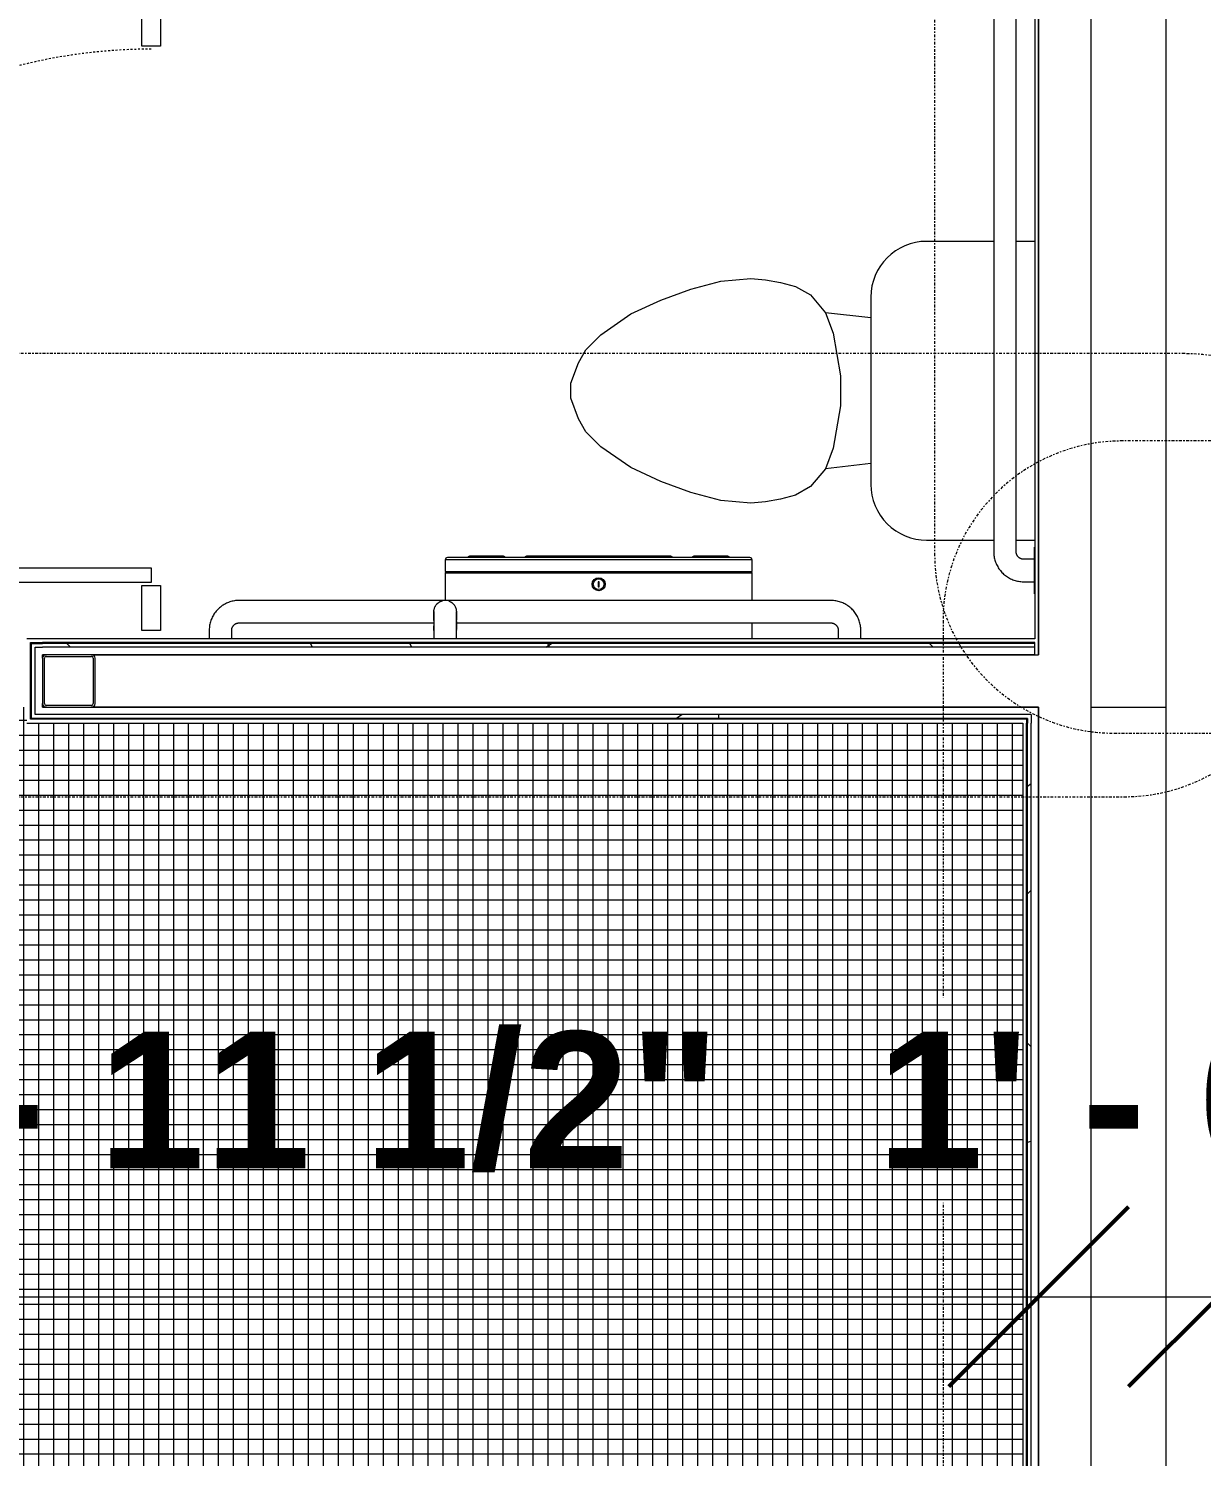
# Model space of a CAD drawing. Header units: inches. Extents: x 23906 to 26777, y -23220 to -20467.
# Drawn here: x 25442 to 25520.3, y -22745.5 to -22650.1 of the extents above; entities that cross this region are included whole.
import ezdxf

# ---------------------------------------------------------------- set-up
doc = ezdxf.new("R2010")
doc.units = ezdxf.units.IN
doc.header["$MEASUREMENT"] = 0
for name, pattern in [('Dash', [0.25, 0.125, -0.125]), ('Dash Dot 3_16_', [0.3125, 0.1875, -0.0625, 0, -0.0625]), ('Dash_2_', [0.25, 0.125, -0.125])]:
    doc.linetypes.add(name, pattern=pattern)
for name, color, linetype, lineweight in [('A-ANNO-DIMS', 211, 'Continuous', 9), ('A-ANNO-DIMS-96', 211, 'Continuous', 9), ('A-ANNO-SYMB', 150, 'Continuous', 9), ('A-FLOR', 192, 'Continuous', 20), ('A-FLOR-PATT', 8, 'Continuous', 20), ('A-WALL', 113, 'Continuous', 20), ('A-WALL-PATT', 111, 'Continuous', 50), ('I-WALL', 2, 'Continuous', 20), ('P-SANR-FIXT', 6, 'Continuous', 20), ('Q-SPCQ', 91, 'Continuous', 20), ('Q-SPCQ-HDLN', 91, 'Dash_2_', 9), ('S-COLS', 52, 'Continuous', 20)]:
    doc.layers.add(name, color=color, linetype=linetype, lineweight=lineweight)
doc.styles.add('Arial_B', font='arialbd.ttf', dxfattribs={"height": 9.132806})
doc.dimstyles.new('OD_Dimension_1', dxfattribs={"dimscale": 12, "dimtxt": 9, "dimasz": 1, "dimexe": 0.75, "dimexo": 0.5, "dimgap": 0.5, "dimtad": 1, "dimdec": 4, "dimrnd": 0.0625, "dimzin": 3, "dimdsep": 46, "dimlunit": 4, "dimtxsty": 'Arial_B', "dimblk1": 'OBLIQUE', "dimblk2": 'OBLIQUE', "dimsah": 1, "dimcen": 0.09, "dimdle": 0.75, "dimazin": 0, "dimtfac": 1, "dimtdec": 4, "dimtix": 1, "dimtmove": 0, "dimatfit": 3, "dimfxl": 1, "dimtvp": 1, "dimtfill": 1, "dimfrac": 2, "dimtolj": 1, "dimtzin": 0, "dimlwd": 13, "dimlwe": 13, "dimarcsym": 2})
doc.dimstyles.new('OD_Dimension_2', dxfattribs={"dimscale": 12, "dimtxt": 9, "dimasz": 1, "dimexe": 0.75, "dimexo": 0.5, "dimgap": 0.5, "dimtad": 1, "dimdec": 4, "dimrnd": 0.0625, "dimzin": 3, "dimdsep": 46, "dimlunit": 4, "dimtxsty": 'Arial_B', "dimblk1": 'OBLIQUE', "dimblk2": 'OBLIQUE', "dimsah": 1, "dimcen": 0.09, "dimdle": 0.75, "dimazin": 0, "dimtfac": 1, "dimtdec": 4, "dimtix": 1, "dimtmove": 0, "dimatfit": 3, "dimfxl": 1, "dimtvp": 1, "dimtfill": 1, "dimfrac": 2, "dimtolj": 1, "dimtzin": 0, "dimlwd": 13, "dimlwe": 13, "dimarcsym": 2})
doc.dimstyles.new('OD_Dimension_3', dxfattribs={"dimscale": 12, "dimtxt": 9, "dimasz": 1, "dimexe": 0.75, "dimexo": 0.5, "dimgap": 0.5, "dimtad": 1, "dimdec": 4, "dimrnd": 0.0625, "dimzin": 3, "dimdsep": 46, "dimlunit": 4, "dimtxsty": 'Arial_B', "dimblk1": 'OBLIQUE', "dimblk2": 'OBLIQUE', "dimsah": 1, "dimcen": 0.09, "dimdle": 0.75, "dimazin": 0, "dimtfac": 1, "dimtdec": 4, "dimtix": 1, "dimtmove": 0, "dimatfit": 3, "dimfxl": 1, "dimtvp": 1, "dimtfill": 1, "dimfrac": 2, "dimtolj": 1, "dimtzin": 0, "dimlwd": 13, "dimlwe": 13, "dimarcsym": 2})
pattern_1 = [(296.565, (14.4, 8.64), (0.000499, 57.600217), [6.44, -122.358]), (33.69, (17.28, 2.88), (0.000345, 57.60007), [10.384, -197.296]), (33.69, (74.88, 2.88), (0.000345, 57.60007), [10.384, -197.296]), (33.69, (132.48, 2.88), (0.000345, 57.60007), [10.384, -197.296]), (116.565, (25.92, 8.64), (-0.000396, 57.59977), [6.44, -122.358]), (213.69, (23.04, 14.4), (0.000345, 57.60007), [10.384, -197.296]), (213.69, (80.64, 14.4), (0.000345, 57.60007), [10.384, -197.296]), (213.69, (138.24, 14.4), (0.000345, 57.60007), [10.384, -197.296]), (26.565, (37.44, 8.64), (0.0005, 57.60022), [12.88, -115.918]), (26.565, (95.04, 8.64), (0.0005, 57.60022), [12.88, -115.918]), (270, (48.96, 14.4), (57.6, 4e-15), [5.76, -51.84]), (225, (48.96, 8.64), (-4e-15, 57.599504), [8.146, -73.313]), (135, (43.2, 2.88), (4e-15, 57.599504), [8.146, -73.313]), (288.435, (25.92, 25.92), (0.000265, 57.599939), [9.107, -173.04]), (18.435, (28.8, 17.28), (0.000265, 57.59994), [9.107, -173.04]), (18.435, (86.4, 17.28), (0.000265, 57.59994), [9.107, -173.04]), (18.435, (144, 17.28), (0.000265, 57.59994), [9.107, -173.04]), (135, (37.44, 20.16), (4e-15, 57.599504), [8.146, -73.313]), (180, (31.68, 25.92), (-7e-15, -57.6), [5.76, -51.84]), (251.565, (11.52, 40.32), (-0.000265, 57.599939), [9.107, -173.04]), (315, (8.64, 31.68), (-4e-15, 57.599504), [8.146, -73.313]), (71.565, (14.4, 25.92), (-0.000265, 57.599939), [9.107, -173.04]), (135, (17.28, 34.56), (4e-15, 57.599504), [8.146, -73.313]), (225, (34.56, 40.32), (-4e-15, 57.599504), [8.146, -73.313]), (123.69, (28.8, 34.56), (0.000345, 57.600068), [10.384, -197.296]), (123.69, (86.4, 34.56), (0.000345, 57.600068), [10.384, -197.296]), (26.565, (23.04, 43.2), (0.0005, 57.60022), [6.44, -122.358]), (26.565, (80.64, 43.2), (0.0005, 57.60022), [6.44, -122.358]), (315, (28.8, 46.08), (-4e-15, 57.599504), [8.146, -73.313]), (213.69, (54.72, 54.72), (0.000345, 57.60007), [10.384, -197.296]), (213.69, (112.32, 54.72), (0.000345, 57.60007), [10.384, -197.296]), (213.69, (169.92, 54.72), (0.000345, 57.60007), [10.384, -197.296]), (296.565, (46.08, 48.96), (0.000499, 57.600217), [6.44, -122.358]), (45, (48.96, 43.2), (4e-15, 57.599504), [8.146, -73.313]), (90, (54.72, 48.96), (-57.6, 4e-15), [5.76, -51.84]), (213.69, (28.8, 57.6), (0.000345, 57.60007), [10.384, -197.296]), (213.69, (86.4, 57.6), (0.000345, 57.60007), [10.384, -197.296]), (213.69, (144, 57.6), (0.000345, 57.60007), [10.384, -197.296]), (315, (20.16, 51.84), (-4e-15, 57.599504), [4.073, -77.386]), (26.565, (23.04, 48.96), (0.0005, 57.60022), [6.44, -122.358]), (26.565, (80.64, 48.96), (0.0005, 57.60022), [6.44, -122.358]), (90, (28.8, 51.84), (-57.6, 4e-15), [5.76, -51.84]), (333.435, (5.76, 54.72), (-0.0005, 57.60022), [6.44, -122.358]), (333.435, (63.36, 54.72), (-0.0005, 57.60022), [6.44, -122.358]), (243.435, (11.52, 51.84), (0.000396, 57.59977), [6.44, -122.358]), (161.565, (8.64, 46.08), (-0.000265, 57.59994), [9.107, -173.04]), (161.565, (66.24, 46.08), (-0.000265, 57.59994), [9.107, -173.04]), (161.565, (123.84, 46.08), (-0.000265, 57.59994), [9.107, -173.04]), (45, (0, 48.96), (4e-15, 57.599504), [8.146, -73.313]), (26.565, (2.88, 0), (0.0005, 57.60022), [6.44, -122.358]), (26.565, (60.48, 0), (0.0005, 57.60022), [6.44, -122.358]), (116.565, (8.64, 2.88), (-0.000396, 57.59977), [6.44, -122.358]), (206.565, (5.76, 8.64), (0.0005, 57.60022), [6.44, -122.358]), (206.565, (63.36, 8.64), (0.0005, 57.60022), [6.44, -122.358]), (296.565, (0, 5.76), (0.000499, 57.600217), [6.44, -122.358]), (14.036, (43.2, 25.92), (0.000245, 57.59979), [11.875, -225.616]), (14.036, (100.8, 25.92), (0.000245, 57.59979), [11.875, -225.616]), (14.036, (158.4, 25.92), (0.000245, 57.59979), [11.875, -225.616]), (14.036, (216, 25.92), (0.000245, 57.59979), [11.875, -225.616]), (135, (54.72, 28.8), (4e-15, 57.599504), [8.146, -73.313]), (198.435, (48.96, 34.56), (0.000265, 57.59994), [9.107, -173.04]), (198.435, (106.56, 34.56), (0.000265, 57.59994), [9.107, -173.04]), (198.435, (164.16, 34.56), (0.000265, 57.59994), [9.107, -173.04]), (296.565, (40.32, 31.68), (0.000499, 57.600217), [6.44, -122.358]), (333.435, (2.88, 17.28), (-0.0005, 57.60022), [6.44, -122.358]), (333.435, (60.48, 17.28), (-0.0005, 57.60022), [6.44, -122.358]), (45, (8.64, 14.4), (4e-15, 57.599504), [4.073, -77.386]), (116.565, (11.52, 17.28), (-0.000396, 57.59977), [6.44, -122.358]), (225, (8.64, 23.04), (-4e-15, 57.599504), [8.146, -73.313])]

# ---------------------------------------------------------------- blocks, each defined once
blk = doc.blocks.new('Toilet-Domestic-3D - Toilet-Domestic-3D-11065-Enlarged First Floor Plan _East_')
at = {"layer": 'P-SANR-FIXT', "color": 43, "lineweight": 13}
for p, q in [((-2.74, 11), (-1.874, 11.5)), ((-1.874, 11.5), (-0.5, 12)), ((-0.5, 12), (0.5, 12)), ((0.5, 12), (1.874, 11.5)), ((1.874, 11.5), (2.74, 11)), ((-3.74, 10), (-2.74, 11)), ((2.74, 11), (3.74, 10)), ((-5.127, 8), (-3.74, 10)), ((3.74, 10), (5.127, 8)), ((-6.06, 6), (-5.127, 8)), ((5.127, 8), (6.06, 6)), ((-6.788, 4), (-6.06, 6)), ((6.06, 6), (6.788, 4)), ((-7.326, 1.992), (-6.788, 4)), ((6.788, 4), (7.326, 1.992)), ((-7.5, 0), (-7.326, 1.992)), ((7.326, 1.992), (7.5, 0)), ((-7.413, -0.996), (-7.5, 0)), ((7.5, 0), (7.413, -0.996)), ((-7.236, -2), (-7.413, -0.996)), ((7.413, -0.996), (7.236, -2)), ((-6.968, -3), (-7.236, -2)), ((7.236, -2), (6.968, -3)), ((-6.401, -4), (-6.968, -3)), ((6.968, -3), (6.401, -4)), ((-5.209, -5), (-6.401, -4)), ((6.401, -4), (5.209, -5)), ((-3.836, -5.5), (-5.209, -5)), ((-4.862, -8.024), (-5.209, -5)), ((-1, -6), (-3.836, -5.5)), ((3.836, -5.5), (1, -6)), ((5.209, -5), (3.836, -5.5)), ((4.862, -8.024), (5.209, -5)), ((1, -6), (-1, -6)), ((6.25, -8.024), (-6.25, -8.024)), ((-9.976, -11.75), (-9.976, -16.227)), ((9.976, -16.226), (9.976, -11.75)), ((-9.976, -17.726), (-9.976, -18.976)), ((9.976, -18.976), (9.976, -17.726))]:
    blk.add_line(p, q, dxfattribs=at)
for centre, start, end in [((-6.25, -11.75), 90, 180), ((6.25, -11.75), 0, 90)]:
    blk.add_arc(centre, 3.726, start, end, dxfattribs=at)
blk = doc.blocks.new('817_Grab_Bars - 8170-001420-25752-Enlarged First Floor Plan _East_')
at = {"layer": 'Q-SPCQ', "color": 43, "lineweight": 13}
for p, q in [((25495.515, -22688.303), (25456.015, -22688.303)), ((25454.015, -22690.303), (25454.015, -22690.865)), ((25455.515, -22690.865), (25455.515, -22690.303)), ((25456.015, -22689.803), (25469.016, -22689.803)), ((25470.51, -22689.803), (25495.515, -22689.803)), ((25496.015, -22690.303), (25496.015, -22690.865)), ((25497.515, -22690.865), (25497.515, -22690.303))]:
    blk.add_line(p, q, dxfattribs=at)
at = {"layer": 'Q-SPCQ', "color": 43, "lineweight": 13, "flags": 128}
for points in [[(25456.015, -22688.303), (25455.935, -22688.304), (25455.855, -22688.309), (25455.776, -22688.317), (25455.697, -22688.328), (25455.618, -22688.343), (25455.54, -22688.36), (25455.463, -22688.381), (25455.386, -22688.404), (25455.311, -22688.431), (25455.236, -22688.461), (25455.163, -22688.493), (25455.092, -22688.529), (25455.021, -22688.567), (25454.953, -22688.608), (25454.886, -22688.652), (25454.821, -22688.699), (25454.758, -22688.748), (25454.696, -22688.799), (25454.637, -22688.853), (25454.581, -22688.909), (25454.526, -22688.968), (25454.474, -22689.029), (25454.424, -22689.091), (25454.377, -22689.156), (25454.332, -22689.222), (25454.29, -22689.29), (25454.251, -22689.36), (25454.215, -22689.431), (25454.182, -22689.504), (25454.151, -22689.578), (25454.124, -22689.653), (25454.099, -22689.729), (25454.078, -22689.806), (25454.059, -22689.884), (25454.044, -22689.963), (25454.032, -22690.042), (25454.023, -22690.121), (25454.018, -22690.201), (25454.015, -22690.281), (25454.015, -22690.303)], [(25497.515, -22690.303), (25497.514, -22690.223), (25497.509, -22690.143), (25497.501, -22690.063), (25497.49, -22689.984), (25497.475, -22689.905), (25497.458, -22689.827), (25497.437, -22689.75), (25497.414, -22689.674), (25497.387, -22689.598), (25497.357, -22689.524), (25497.325, -22689.451), (25497.289, -22689.379), (25497.251, -22689.309), (25497.21, -22689.24), (25497.166, -22689.174), (25497.119, -22689.108), (25497.07, -22689.045), (25497.019, -22688.984), (25496.965, -22688.925), (25496.909, -22688.868), (25496.85, -22688.814), (25496.79, -22688.761), (25496.727, -22688.712), (25496.662, -22688.664), (25496.596, -22688.62), (25496.528, -22688.578), (25496.458, -22688.539), (25496.387, -22688.503), (25496.314, -22688.469), (25496.24, -22688.439), (25496.165, -22688.411), (25496.089, -22688.387), (25496.012, -22688.365), (25495.934, -22688.347), (25495.855, -22688.332), (25495.776, -22688.32), (25495.697, -22688.311), (25495.617, -22688.305), (25495.537, -22688.303), (25495.515, -22688.303)], [(25455.515, -22690.303), (25455.516, -22690.283), (25455.517, -22690.263), (25455.519, -22690.243), (25455.522, -22690.223), (25455.525, -22690.203), (25455.53, -22690.184), (25455.535, -22690.165), (25455.541, -22690.146), (25455.547, -22690.127), (25455.555, -22690.108), (25455.563, -22690.09), (25455.572, -22690.072), (25455.581, -22690.054), (25455.592, -22690.037), (25455.603, -22690.02), (25455.614, -22690.004), (25455.626, -22689.988), (25455.639, -22689.973), (25455.653, -22689.958), (25455.667, -22689.944), (25455.681, -22689.93), (25455.697, -22689.917), (25455.712, -22689.905), (25455.728, -22689.893), (25455.745, -22689.882), (25455.762, -22689.872), (25455.78, -22689.862), (25455.797, -22689.853), (25455.816, -22689.844), (25455.834, -22689.837), (25455.853, -22689.83), (25455.872, -22689.824), (25455.891, -22689.818), (25455.911, -22689.814), (25455.93, -22689.81), (25455.95, -22689.807), (25455.97, -22689.805), (25455.99, -22689.803), (25456.01, -22689.803), (25456.015, -22689.803)], [(25495.515, -22689.803), (25495.535, -22689.803), (25495.555, -22689.804), (25495.575, -22689.806), (25495.595, -22689.809), (25495.615, -22689.813), (25495.634, -22689.817), (25495.653, -22689.822), (25495.673, -22689.828), (25495.691, -22689.835), (25495.71, -22689.842), (25495.728, -22689.85), (25495.746, -22689.859), (25495.764, -22689.869), (25495.781, -22689.879), (25495.798, -22689.89), (25495.814, -22689.902), (25495.83, -22689.914), (25495.845, -22689.927), (25495.86, -22689.94), (25495.874, -22689.954), (25495.888, -22689.969), (25495.901, -22689.984), (25495.913, -22690), (25495.925, -22690.016), (25495.936, -22690.033), (25495.946, -22690.05), (25495.956, -22690.067), (25495.965, -22690.085), (25495.974, -22690.103), (25495.981, -22690.122), (25495.988, -22690.14), (25495.994, -22690.159), (25496, -22690.179), (25496.004, -22690.198), (25496.008, -22690.218), (25496.011, -22690.238), (25496.013, -22690.257), (25496.015, -22690.277), (25496.015, -22690.297), (25496.015, -22690.303)]]:
    blk.add_lwpolyline(points, dxfattribs=at)
blk = doc.blocks.new('Dispenser-Toilet_Tissue-Frost_Products_LTD_-Jumbo-169 - Steel-Brushed-Stainless_Steel-39538-Enlarged First Floor Plan _East_')
at = {"layer": 'Q-SPCQ', "color": 43, "lineweight": 13}
for p, q in [((25471.279, -22685.443), (25469.927, -22685.443)), ((25488.754, -22685.443), (25471.279, -22685.443)), ((25473.611, -22685.343), (25471.44, -22685.343)), ((25475.079, -22685.443), (25473.772, -22685.443)), ((25484.77, -22685.343), (25475.263, -22685.343)), ((25486.261, -22685.443), (25484.954, -22685.443)), ((25488.593, -22685.343), (25486.422, -22685.343)), ((25490.107, -22685.443), (25488.754, -22685.443)), ((25490.264, -22685.603), (25469.767, -22685.603)), ((25469.767, -22685.603), (25469.767, -22686.372)), ((25469.767, -22686.372), (25469.827, -22686.372)), ((25469.767, -22686.463), (25490.264, -22686.463)), ((25469.767, -22686.463), (25469.767, -22688.303)), ((25469.827, -22686.372), (25490.207, -22686.372)), ((25469.827, -22686.372), (25469.827, -22686.403)), ((25490.207, -22686.403), (25469.827, -22686.403)), ((25490.207, -22686.403), (25490.207, -22686.372)), ((25490.207, -22686.372), (25490.264, -22686.372)), ((25490.264, -22686.372), (25490.264, -22685.603)), ((25490.264, -22688.303), (25490.264, -22686.463)), ((25480.057, -22687.063), (25479.975, -22687.063)), ((25479.975, -22687.063), (25479.975, -22687.4)), ((25479.975, -22687.4), (25480.057, -22687.4)), ((25480.057, -22687.4), (25480.057, -22687.063)), ((25490.264, -22690.865), (25490.264, -22689.799))]:
    blk.add_line(p, q, dxfattribs=at)
for radius in [0.438, 0.358]:
    blk.add_circle((25480.017, -22687.221), radius, dxfattribs=at)
for centre, radius, start, end in [((25469.927, -22685.603), 0.16, 90, 180), ((25471.44, -22685.523), 0.18, 90, 153.6122), ((25472.993, -22685.458), 0.118, 100.8116, 172.35689), ((25472.99, -22685.493), 0.151, 19.63407, 87.32096), ((25473.013, -22685.493), 0.151, 19.63407, 86.83311), ((25473.021, -22685.523), 0.18, 26.3878, 90), ((25473.593, -22685.46), 0.119, 100.04014, 171.51951), ((25473.593, -22685.493), 0.151, 19.63407, 87.32096), ((25473.601, -22685.493), 0.151, 19.63407, 87.32096), ((25473.611, -22685.523), 0.18, 26.3878, 90), ((25475.263, -22685.563), 0.22, 90, 146.94427), ((25484.77, -22685.563), 0.22, 33.05573, 90), ((25486.422, -22685.523), 0.18, 90, 153.6122), ((25486.432, -22685.493), 0.151, 92.67904, 160.36593), ((25486.441, -22685.493), 0.151, 92.67904, 160.36593), ((25486.44, -22685.46), 0.119, 8.48049, 79.95986), ((25487.012, -22685.523), 0.18, 90, 153.60843), ((25487.02, -22685.493), 0.151, 93.16673, 160.37261), ((25487.043, -22685.493), 0.151, 92.67904, 160.36528), ((25487.04, -22685.458), 0.118, 7.64311, 79.1884), ((25488.593, -22685.523), 0.18, 26.3878, 90), ((25490.104, -22685.603), 0.16, 0, 89.00189), ((25469.827, -22686.463), 0.06, 90, 180), ((25490.204, -22686.463), 0.0601, 0, 87.31847)]:
    blk.add_arc(centre, radius, start, end, dxfattribs=at)
blk = doc.blocks.new('Partition-Floor_Braced-Bradley_Corp-St_Stl-ADA-N_Stalls - ADA _optional_ _ n Standard Stalls-320718-Enlarged First Floor Plan _East_')
at = {"layer": 'Q-SPCQ', "color": 43, "lineweight": 13}
for p, q in [((11.688, 59.25), (11.688, 94.874)), ((12.688, 94.874), (12.688, 59.25)), ((8.5, 59.875), (11.5, 59.875)), ((8.5, 58.625), (8.5, 59.875)), ((11.5, 59.875), (11.5, 58.625)), ((12.688, 59.25), (11.688, 59.25)), ((47.5, 59.875), (71.5, 59.875)), ((47.5, 58.625), (47.5, 59.875)), ((11.5, 58.625), (8.5, 58.625)), ((71.5, 58.625), (47.5, 58.625))]:
    blk.add_line(p, q, dxfattribs=at)
at = {"layer": 'Q-SPCQ-HDLN', "color": 43, "linetype": 'Dash', "lineweight": 13}
blk.add_arc((11.688, 59.25), 35.624, 0, 88.20922, dxfattribs=at)
blk = doc.blocks.new('817_Grab_Bars - 8170-001420-V27-Enlarged First Floor Plan _East_')
at = {"layer": 'Q-SPCQ', "color": 43, "lineweight": 13}
for p, q in [((25509.109, -22643.553), (25508.39, -22643.553)), ((25509.109, -22644.303), (25509.109, -22642.74)), ((25509.109, -22645.865), (25509.109, -22644.303)), ((25506.39, -22645.553), (25506.39, -22685.053)), ((25507.89, -22685.053), (25507.89, -22645.553)), ((25508.39, -22645.053), (25509.109, -22645.053)), ((25509.109, -22685.553), (25508.39, -22685.553)), ((25509.109, -22686.303), (25509.109, -22684.74)), ((25509.109, -22687.865), (25509.109, -22686.303)), ((25508.39, -22687.053), (25509.109, -22687.053))]:
    blk.add_line(p, q, dxfattribs=at)
at = {"layer": 'Q-SPCQ', "color": 43, "lineweight": 13, "flags": 128}
for points in [[(25508.39, -22643.553), (25508.31, -22643.554), (25508.23, -22643.559), (25508.151, -22643.567), (25508.072, -22643.578), (25507.993, -22643.593), (25507.915, -22643.61), (25507.838, -22643.631), (25507.761, -22643.654), (25507.686, -22643.681), (25507.611, -22643.711), (25507.538, -22643.743), (25507.467, -22643.779), (25507.396, -22643.817), (25507.328, -22643.858), (25507.261, -22643.902), (25507.196, -22643.949), (25507.133, -22643.998), (25507.071, -22644.049), (25507.012, -22644.103), (25506.956, -22644.159), (25506.901, -22644.218), (25506.849, -22644.279), (25506.799, -22644.341), (25506.752, -22644.406), (25506.707, -22644.472), (25506.665, -22644.54), (25506.626, -22644.61), (25506.59, -22644.681), (25506.557, -22644.754), (25506.526, -22644.828), (25506.499, -22644.903), (25506.474, -22644.979), (25506.453, -22645.056), (25506.434, -22645.134), (25506.419, -22645.213), (25506.407, -22645.292), (25506.398, -22645.371), (25506.393, -22645.451), (25506.39, -22645.531), (25506.39, -22645.553)], [(25507.89, -22645.553), (25507.891, -22645.533), (25507.892, -22645.513), (25507.894, -22645.493), (25507.897, -22645.473), (25507.9, -22645.453), (25507.905, -22645.434), (25507.91, -22645.415), (25507.916, -22645.396), (25507.922, -22645.377), (25507.93, -22645.358), (25507.938, -22645.34), (25507.947, -22645.322), (25507.956, -22645.304), (25507.967, -22645.287), (25507.978, -22645.27), (25507.989, -22645.254), (25508.001, -22645.238), (25508.014, -22645.223), (25508.028, -22645.208), (25508.042, -22645.194), (25508.056, -22645.18), (25508.072, -22645.167), (25508.087, -22645.155), (25508.103, -22645.143), (25508.12, -22645.132), (25508.137, -22645.122), (25508.155, -22645.112), (25508.172, -22645.103), (25508.191, -22645.094), (25508.209, -22645.087), (25508.228, -22645.08), (25508.247, -22645.074), (25508.266, -22645.068), (25508.286, -22645.064), (25508.305, -22645.06), (25508.325, -22645.057), (25508.345, -22645.055), (25508.365, -22645.053), (25508.385, -22645.053), (25508.39, -22645.053)], [(25506.39, -22685.053), (25506.392, -22685.133), (25506.397, -22685.213), (25506.405, -22685.292), (25506.416, -22685.371), (25506.43, -22685.45), (25506.448, -22685.528), (25506.468, -22685.606), (25506.492, -22685.682), (25506.518, -22685.757), (25506.548, -22685.832), (25506.581, -22685.905), (25506.616, -22685.976), (25506.655, -22686.047), (25506.696, -22686.115), (25506.74, -22686.182), (25506.786, -22686.247), (25506.835, -22686.31), (25506.887, -22686.372), (25506.941, -22686.431), (25506.997, -22686.488), (25507.055, -22686.542), (25507.116, -22686.594), (25507.179, -22686.644), (25507.243, -22686.691), (25507.31, -22686.736), (25507.378, -22686.778), (25507.448, -22686.817), (25507.519, -22686.853), (25507.592, -22686.886), (25507.666, -22686.917), (25507.741, -22686.944), (25507.817, -22686.969), (25507.894, -22686.99), (25507.972, -22687.009), (25508.05, -22687.024), (25508.129, -22687.036), (25508.209, -22687.045), (25508.289, -22687.05), (25508.369, -22687.053), (25508.39, -22687.053)], [(25508.39, -22685.553), (25508.37, -22685.552), (25508.35, -22685.551), (25508.33, -22685.549), (25508.311, -22685.546), (25508.291, -22685.543), (25508.271, -22685.538), (25508.252, -22685.533), (25508.233, -22685.527), (25508.214, -22685.521), (25508.196, -22685.513), (25508.177, -22685.505), (25508.159, -22685.496), (25508.142, -22685.487), (25508.125, -22685.476), (25508.108, -22685.465), (25508.092, -22685.454), (25508.076, -22685.442), (25508.061, -22685.429), (25508.046, -22685.415), (25508.032, -22685.401), (25508.018, -22685.387), (25508.005, -22685.371), (25507.992, -22685.356), (25507.981, -22685.34), (25507.969, -22685.323), (25507.959, -22685.306), (25507.949, -22685.288), (25507.94, -22685.271), (25507.932, -22685.252), (25507.924, -22685.234), (25507.917, -22685.215), (25507.911, -22685.196), (25507.906, -22685.177), (25507.901, -22685.157), (25507.898, -22685.138), (25507.894, -22685.118), (25507.892, -22685.098), (25507.891, -22685.078), (25507.89, -22685.058), (25507.89, -22685.053)]]:
    blk.add_lwpolyline(points, dxfattribs=at)
blk = doc.blocks.new('817_Grab_Bars - 8170-001180-25756-Enlarged First Floor Plan _East_')
at = {"layer": 'Q-SPCQ', "color": 43, "lineweight": 13}
for p, q in [((25469.015, -22690.303), (25469.015, -22690.865)), ((25470.515, -22690.239), (25470.515, -22690.289)), ((25470.515, -22690.865), (25470.515, -22690.303))]:
    blk.add_line(p, q, dxfattribs=at)
at = {"layer": 'Q-SPCQ', "color": 43, "lineweight": 13, "flags": 128}
for points in [[(25469.015, -22689.053), (25469.016, -22689.023), (25469.018, -22688.993), (25469.021, -22688.963), (25469.025, -22688.933), (25469.03, -22688.904), (25469.037, -22688.875), (25469.044, -22688.846), (25469.053, -22688.817), (25469.063, -22688.789), (25469.074, -22688.761), (25469.087, -22688.733), (25469.1, -22688.706), (25469.114, -22688.68), (25469.13, -22688.654), (25469.146, -22688.629), (25469.164, -22688.605), (25469.182, -22688.581), (25469.201, -22688.558), (25469.222, -22688.536), (25469.243, -22688.515), (25469.265, -22688.494), (25469.287, -22688.475), (25469.311, -22688.456), (25469.335, -22688.438), (25469.36, -22688.422), (25469.386, -22688.406), (25469.412, -22688.391), (25469.438, -22688.378), (25469.466, -22688.365), (25469.493, -22688.354), (25469.522, -22688.343), (25469.55, -22688.334), (25469.579, -22688.326)], [(25470.001, -22688.341), (25470.029, -22688.351), (25470.057, -22688.362), (25470.085, -22688.374), (25470.112, -22688.388), (25470.138, -22688.402), (25470.164, -22688.417), (25470.189, -22688.434), (25470.213, -22688.451), (25470.237, -22688.47), (25470.26, -22688.489), (25470.282, -22688.509), (25470.303, -22688.53), (25470.324, -22688.552), (25470.343, -22688.575), (25470.362, -22688.598), (25470.38, -22688.623), (25470.396, -22688.648), (25470.412, -22688.673), (25470.427, -22688.699), (25470.44, -22688.726), (25470.453, -22688.753), (25470.464, -22688.781), (25470.475, -22688.809), (25470.484, -22688.838), (25470.492, -22688.867), (25470.499, -22688.896), (25470.504, -22688.925), (25470.509, -22688.955), (25470.512, -22688.985), (25470.514, -22689.015), (25470.515, -22689.045), (25470.515, -22689.053)], [(25469.015, -22689.053), (25469.015, -22689.054), (25469.015, -22689.057), (25469.015, -22689.062), (25469.015, -22689.069), (25469.015, -22689.078), (25469.015, -22689.089), (25469.015, -22689.101), (25469.015, -22689.116), (25469.015, -22689.133), (25469.015, -22689.151), (25469.015, -22689.172), (25469.015, -22689.194), (25469.015, -22689.218), (25469.015, -22689.244), (25469.015, -22689.271), (25469.015, -22689.3), (25469.015, -22689.331), (25469.015, -22689.363), (25469.015, -22689.397), (25469.015, -22689.432), (25469.015, -22689.468), (25469.015, -22689.506), (25469.015, -22689.546), (25469.015, -22689.586), (25469.015, -22689.627), (25469.015, -22689.67), (25469.015, -22689.714), (25469.015, -22689.758), (25469.015, -22689.804), (25469.015, -22689.85), (25469.015, -22689.897), (25469.015, -22689.944), (25469.015, -22689.993), (25469.015, -22690.041), (25469.015, -22690.09), (25469.015, -22690.14), (25469.015, -22690.189), (25469.015, -22690.239), (25469.015, -22690.289), (25469.015, -22690.303)], [(25469.015, -22689.639), (25469.015, -22689.597), (25469.015, -22689.556), (25469.015, -22689.517), (25469.015, -22689.479), (25469.015, -22689.442), (25469.015, -22689.406), (25469.015, -22689.372), (25469.015, -22689.339), (25469.015, -22689.308), (25469.015, -22689.279), (25469.015, -22689.251), (25469.015, -22689.225), (25469.015, -22689.2), (25469.015, -22689.178), (25469.015, -22689.157), (25469.015, -22689.138), (25469.015, -22689.121), (25469.015, -22689.105), (25469.015, -22689.092), (25469.015, -22689.08), (25469.015, -22689.071), (25469.015, -22689.063), (25469.015, -22689.058), (25469.015, -22689.054), (25469.015, -22689.053)], [(25470.515, -22690.303), (25470.515, -22690.253), (25470.515, -22690.203), (25470.515, -22690.153), (25470.515, -22690.104), (25470.515, -22690.054), (25470.515, -22690.006), (25470.515, -22689.957), (25470.515, -22689.91), (25470.515, -22689.862), (25470.515, -22689.816), (25470.515, -22689.77), (25470.515, -22689.726), (25470.515, -22689.682), (25470.515, -22689.639), (25470.515, -22689.597), (25470.515, -22689.556), (25470.515, -22689.517), (25470.515, -22689.479), (25470.515, -22689.442), (25470.515, -22689.406), (25470.515, -22689.372), (25470.515, -22689.339), (25470.515, -22689.308), (25470.515, -22689.279), (25470.515, -22689.251), (25470.515, -22689.225), (25470.515, -22689.2), (25470.515, -22689.178), (25470.515, -22689.157), (25470.515, -22689.138), (25470.515, -22689.121), (25470.515, -22689.105), (25470.515, -22689.092), (25470.515, -22689.08), (25470.515, -22689.071), (25470.515, -22689.063), (25470.515, -22689.058), (25470.515, -22689.054), (25470.515, -22689.053)], [(25470.515, -22689.053), (25470.515, -22689.054), (25470.515, -22689.057), (25470.515, -22689.062), (25470.515, -22689.069), (25470.515, -22689.078), (25470.515, -22689.089), (25470.515, -22689.101), (25470.515, -22689.116), (25470.515, -22689.133), (25470.515, -22689.151), (25470.515, -22689.172), (25470.515, -22689.194), (25470.515, -22689.218), (25470.515, -22689.244), (25470.515, -22689.271), (25470.515, -22689.3), (25470.515, -22689.331), (25470.515, -22689.363), (25470.515, -22689.397), (25470.515, -22689.432), (25470.515, -22689.468), (25470.515, -22689.506), (25470.515, -22689.546), (25470.515, -22689.586), (25470.515, -22689.627)], [(25469.015, -22690.303), (25469.015, -22690.253), (25469.015, -22690.203), (25469.015, -22690.153), (25469.015, -22690.104), (25469.015, -22690.054), (25469.015, -22690.006)], [(25470.515, -22689.714), (25470.515, -22689.758), (25470.515, -22689.804), (25470.515, -22689.85), (25470.515, -22689.897), (25470.515, -22689.944), (25470.515, -22689.993), (25470.515, -22690.041), (25470.515, -22690.09), (25470.515, -22690.14), (25470.515, -22690.189)]]:
    blk.add_lwpolyline(points, dxfattribs=at)
blk = doc.blocks.new('HSS-Hollow Structural Section-Column - HSS3-1_2X3-1_2X1_8-V45-Enlarged First Floor Plan _East_')
at = {"layer": 'S-COLS', "color": 7}
for p, q in [((-1.75, 1.518), (-1.75, -1.518)), ((-1.634, -1.518), (-1.634, 1.518)), ((1.518, 1.75), (-1.518, 1.75)), ((-1.518, 1.634), (1.518, 1.634)), ((1.634, 1.518), (1.634, -1.518)), ((1.75, -1.518), (1.75, 1.518)), ((1.518, -1.634), (-1.518, -1.634)), ((-1.518, -1.75), (1.518, -1.75))]:
    blk.add_line(p, q, dxfattribs=at)
for centre, radius, start, end in [((-1.518, 1.518), 0.232, 90, 180), ((-1.518, 1.518), 0.116, 90, 180), ((1.518, 1.518), 0.232, 360, 90), ((1.518, 1.518), 0.116, 0, 90), ((-1.518, -1.518), 0.232, 180, 270), ((-1.518, -1.518), 0.116, 180, 270), ((1.518, -1.518), 0.232, 270, 360), ((1.518, -1.518), 0.116, 270, 360)]:
    blk.add_arc(centre, radius, start, end, dxfattribs=at)
blk = doc.blocks.new('Locker Rooms and Restrooms_rvt-1-Enlarged First Floor Plan _East_')
at = {"layer": 'A-FLOR-PATT', "lineweight": 9}
h = blk.add_hatch(dxfattribs=at)
h.set_pattern_fill('FP_38', color=256, style=0, pattern_type=2)
h.set_pattern_definition([(180, (25404.64, -22714.299), (-1e-16, -1), []), (270, (25404.64, -22714.299), (1, 6e-17), [])])
h.paths.add_polyline_path([(25307.828, -22750.354), (25344.203, -22750.354), (25344.203, -22749.291), (25349.828, -22749.291), (25349.828, -22750.354), (25395.89, -22750.354), (25395.89, -22749.291), (25407.89, -22749.291), (25407.89, -22750.354), (25455.296, -22750.354), (25455.296, -22749.291), (25460.921, -22749.291), (25460.921, -22750.354), (25508.328, -22750.354), (25508.328, -22696.49), (25441.828, -22696.49), (25441.828, -22695.428), (25388.703, -22695.428), (25388.703, -22696.49), (25308.203, -22696.49), (25308.203, -22696.24), (25307.953, -22696.24), (25307.953, -22696.178), (25307.89, -22696.178), (25307.89, -22695.928), (25307.828, -22695.928), (25307.828, -22743.453)], flags=0)
h.paths.add_polyline_path([(25349.515, -22749.604), (25349.578, -22749.541), (25349.515, -22749.541)], flags=0)
h.paths.add_polyline_path([(25455.609, -22749.604), (25455.609, -22749.541), (25455.546, -22749.541)], flags=0)
h.paths.add_polyline_path([(25460.609, -22749.604), (25460.609, -22749.541), (25460.609, -22749.541)], flags=0)
h.paths.add_polyline_path([(25407.578, -22749.604), (25407.64, -22749.541), (25407.578, -22749.541)], flags=0)
h.paths.add_polyline_path([(25396.203, -22749.604), (25396.203, -22749.541), (25396.144, -22749.545)], flags=0)
h.paths.add_polyline_path([(25344.515, -22749.604), (25344.475, -22749.541), (25344.475, -22749.564)], flags=0)
h.paths.add_polyline_path([(25508.64, -22696.24), (25508.609, -22696.209), (25508.578, -22696.24)], flags=0)
h.paths.add_polyline_path([(25388.39, -22696.24), (25388.437, -22696.225), (25388.39, -22696.18)], flags=0)
h.paths.add_polyline_path([(25442.078, -22696.24), (25442.14, -22696.237), (25442.14, -22696.178), (25442.081, -22696.237)], flags=0)
at = {"layer": 'A-WALL-PATT', "lineweight": 9}
h = blk.add_hatch(dxfattribs=at)
h.set_pattern_fill('FP_21', color=8, style=0, pattern_type=2)
h.set_pattern_definition(pattern_1)
h.paths.add_polyline_path([(25442.89, -22691.178), (25509.14, -22691.178), (25509.14, -22691.115), (25442.14, -22691.115), (25442.14, -22691.178), (25442.39, -22691.178)], flags=0)
h = blk.add_hatch(dxfattribs=at)
h.set_pattern_fill('FP_21', color=8, style=0, pattern_type=2)
h.set_pattern_definition(pattern_1)
h.paths.add_polyline_path([(25509.14, -22691.428), (25509.14, -22691.178), (25442.39, -22691.178), (25442.39, -22691.428), (25504.55, -22691.428)], flags=0)
h = blk.add_hatch(dxfattribs=at)
h.set_pattern_fill('FP_21', color=8, style=0, pattern_type=2)
h.set_pattern_definition(pattern_1)
h.paths.add_polyline_path([(25442.39, -22696.178), (25508.89, -22696.178), (25508.89, -22695.928), (25442.39, -22695.928)], flags=0)
h = blk.add_hatch(dxfattribs=at)
h.set_pattern_fill('FP_21', color=8, style=0, pattern_type=2)
h.set_pattern_definition(pattern_1)
h.paths.add_polyline_path([(25508.578, -22696.24), (25508.64, -22696.178), (25442.14, -22696.178), (25442.14, -22696.24), (25504.55, -22696.24)], flags=0)
h = blk.add_hatch(dxfattribs=at)
h.set_pattern_fill('FP_21', color=8, style=0, pattern_type=2)
h.set_pattern_definition(pattern_1)
h.paths.add_polyline_path([(25509.39, -22796.656), (25509.39, -22796.593), (25508.64, -22796.593), (25508.64, -22796.656)], flags=0)
h.paths.add_polyline_path([(25508.578, -22796.656), (25508.64, -22796.593), (25508.64, -22696.24), (25508.578, -22696.24), (25508.578, -22791.869)], flags=0)
h = blk.add_hatch(dxfattribs=at)
h.set_pattern_fill('FP_21', color=8, style=0, pattern_type=2)
h.set_pattern_definition(pattern_1)
h.paths.add_polyline_path([(25508.89, -22796.593), (25508.89, -22696.178), (25508.64, -22696.178), (25508.64, -22796.593)], flags=0)
at = {"layer": 'A-WALL', "color": 7}
for p, q in [((25442.078, -22696.24), (25442.078, -22691.115)), ((25442.078, -22691.115), (25442.14, -22691.115)), ((25442.14, -22691.115), (25442.89, -22691.115)), ((25442.14, -22696.178), (25442.14, -22691.178)), ((25442.14, -22691.178), (25442.39, -22691.178)), ((25442.39, -22691.178), (25442.89, -22691.178)), ((25509.14, -22691.115), (25442.89, -22691.115)), ((25509.14, -22691.178), (25442.89, -22691.178)), ((25509.14, -22691.178), (25509.14, -22691.115)), ((25509.14, -22691.428), (25509.14, -22691.178)), ((25442.39, -22695.928), (25442.39, -22691.428)), ((25442.39, -22691.428), (25442.89, -22691.428)), ((25509.14, -22691.428), (25442.89, -22691.428)), ((25509.14, -22691.928), (25509.14, -22691.428)), ((25509.14, -22691.928), (25509.39, -22691.928)), ((25442.89, -22695.928), (25442.39, -22695.928)), ((25508.89, -22695.928), (25442.89, -22695.928)), ((25508.89, -22695.928), (25508.89, -22696.178)), ((25442.14, -22696.24), (25442.078, -22696.24)), ((25442.39, -22696.178), (25442.14, -22696.178)), ((25442.89, -22696.24), (25442.14, -22696.24)), ((25442.89, -22696.178), (25442.39, -22696.178)), ((25508.64, -22696.178), (25442.89, -22696.178)), ((25508.578, -22696.24), (25442.89, -22696.24)), ((25508.578, -22696.24), (25508.578, -22696.49)), ((25508.578, -22796.656), (25508.578, -22696.49)), ((25508.64, -22696.178), (25508.64, -22696.24)), ((25508.64, -22696.24), (25508.64, -22696.49)), ((25508.64, -22796.593), (25508.64, -22696.49)), ((25508.89, -22696.178), (25508.89, -22696.49)), ((25508.89, -22796.593), (25508.89, -22696.49))]:
    blk.add_line(p, q, dxfattribs=at)
at = {"layer": 'I-WALL', "color": 7}
for p, q in [((25512.89, -22695.428), (25512.89, -22435.178)), ((25517.89, -22435.178), (25517.89, -22695.428)), ((25509.14, -22520.303), (25509.14, -22690.865)), ((25509.39, -22523.157), (25509.39, -22691.928)), ((25509.39, -22691.928), (25509.39, -22523.157)), ((25442.078, -22690.865), (25441.828, -22690.865)), ((25442.89, -22690.865), (25442.078, -22690.865)), ((25509.14, -22690.865), (25442.89, -22690.865)), ((25443.122, -22691.928), (25442.89, -22691.928)), ((25442.89, -22691.928), (25442.89, -22692.16)), ((25442.89, -22692.16), (25442.89, -22691.928)), ((25442.89, -22691.928), (25443.122, -22691.928)), ((25509.14, -22691.928), (25446.158, -22691.928)), ((25446.158, -22691.928), (25509.14, -22691.928)), ((25442.89, -22695.196), (25442.89, -22695.428)), ((25442.89, -22695.428), (25442.89, -22695.196)), ((25442.89, -22695.428), (25443.122, -22695.428)), ((25443.122, -22695.428), (25442.89, -22695.428)), ((25446.158, -22695.428), (25509.39, -22695.428)), ((25509.39, -22695.428), (25446.158, -22695.428)), ((25509.39, -22695.428), (25509.39, -22796.906)), ((25509.39, -22695.928), (25509.39, -22695.428)), ((25509.39, -22696.49), (25509.39, -22695.928)), ((25512.89, -22796.906), (25512.89, -22695.428)), ((25517.89, -22695.428), (25517.89, -22796.906)), ((25441.828, -22696.49), (25442.078, -22696.49)), ((25442.078, -22696.49), (25442.89, -22696.49)), ((25442.89, -22696.49), (25508.328, -22696.49)), ((25508.328, -22696.49), (25508.328, -22796.906)), ((25509.39, -22796.593), (25509.39, -22696.49))]:
    blk.add_line(p, q, dxfattribs=at)
at = {"color": 43, "lineweight": 13}
for name, p, rotation in [('Partition-Floor_Braced-Bradley_Corp-St_Stl-ADA-N_Stalls - ADA _optional_ _ n Standard Stalls-320718-Enlarged First Floor Plan _East_', (25509.39, -22698.803), 89.99999999999959), ('Toilet-Domestic-3D - Toilet-Domestic-3D-11065-Enlarged First Floor Plan _East_', (25490.164, -22674.303), 90.0000000000001)]:
    blk.add_blockref(name, p, dxfattribs=dict(at, rotation=rotation))
for name, p in [('817_Grab_Bars - 8170-001420-V27-Enlarged First Floor Plan _East_', (0, 0)), ('Dispenser-Toilet_Tissue-Frost_Products_LTD_-Jumbo-169 - Steel-Brushed-Stainless_Steel-39538-Enlarged First Floor Plan _East_', (0, 0)), ('817_Grab_Bars - 8170-001420-25752-Enlarged First Floor Plan _East_', (0, 0)), ('817_Grab_Bars - 8170-001180-25756-Enlarged First Floor Plan _East_', (0, 0)), ('HSS-Hollow Structural Section-Column - HSS3-1_2X3-1_2X1_8-V45-Enlarged First Floor Plan _East_', (25444.64, -22693.678))]:
    blk.add_blockref(name, p, dxfattribs=at)
blk = doc.blocks.new('Struct_Xcel_Sports Complex_rvt-1-Enlarged First Floor Plan _East_')
at = {"layer": 'A-FLOR', "color": 43, "lineweight": 13}
blk.add_line((25512.89, -22695.428), (25517.89, -22695.428), dxfattribs=at)
blk = doc.blocks.new('DIMBLOCK21-Enlarged First Floor Plan _East_')
at = {"layer": 'A-ANNO-DIMS-96', "lineweight": 13}
for p, q in [((25509.39, -22699.678), (25509.39, -22743.796)), ((25509.39, -22734.796), (25509.39, -22699.678)), ((25401.89, -22732.311), (25401.89, -22743.796)), ((25401.89, -22734.796), (25401.89, -22732.311)), ((25401.89, -22734.796), (25509.39, -22734.796))]:
    blk.add_line(p, q, dxfattribs=at)
at = {"layer": 'A-ANNO-DIMS-96', "lineweight": 50}
for p, q in [((25401.89, -22734.796), (25407.89, -22728.796)), ((25509.39, -22734.796), (25515.39, -22728.796)), ((25401.89, -22734.796), (25395.89, -22740.796)), ((25509.39, -22734.796), (25503.39, -22740.796))]:
    blk.add_line(p, q, dxfattribs=at)
at = {"layer": 'A-ANNO-DIMS-96', "color": 0, "lineweight": 13, "insert": (25425.14, -22717.092), "char_height": 9.13281, "width": 73.2, "attachment_point": 1, "line_spacing_factor": 0.938532, "style": 'Arial_B', "bg_fill": 3, "box_fill_scale": 1.25, "bg_fill_color": 0, "bg_fill_transparency": 0}
blk.add_mtext('8\' - 11 1/2"', dxfattribs=at)
blk = doc.blocks.new('_Oblique')
at = {"color": 0, "linetype": 'ByBlock', "lineweight": -2}
blk.add_line((-0.5, -0.5), (0.5, 0.5), dxfattribs=at)
blk = doc.blocks.new('DIMBLOCK22-Enlarged First Floor Plan _East_')
at = {"layer": 'A-ANNO-DIMS-96', "lineweight": 13}
for p, q in [((25509.39, -22699.678), (25509.39, -22743.796)), ((25509.39, -22734.796), (25509.39, -22699.678)), ((25521.39, -22699.678), (25521.39, -22743.796)), ((25521.39, -22734.796), (25521.39, -22699.678)), ((25509.39, -22734.796), (25521.39, -22734.796))]:
    blk.add_line(p, q, dxfattribs=at)
at = {"layer": 'A-ANNO-DIMS-96', "lineweight": 50}
for p, q in [((25509.39, -22734.796), (25515.39, -22728.796)), ((25521.39, -22734.796), (25527.39, -22728.796)), ((25509.39, -22734.796), (25503.39, -22740.796)), ((25521.39, -22734.796), (25515.39, -22740.796))]:
    blk.add_line(p, q, dxfattribs=at)
at = {"layer": 'A-ANNO-DIMS-96', "color": 0, "lineweight": 13, "insert": (25498.605, -22717.092), "char_height": 9.1328, "width": 40.28571, "attachment_point": 1, "line_spacing_factor": 0.938532, "style": 'Arial_B', "bg_fill": 3, "box_fill_scale": 1.25, "bg_fill_color": 0, "bg_fill_transparency": 0}
blk.add_mtext('1\' - 0"', dxfattribs=at)
blk = doc.blocks.new('DIMBLOCK23-Enlarged First Floor Plan _East_')
at = {"layer": 'A-ANNO-DIMS-96', "lineweight": 13}
for p, q in [((25521.39, -22699.678), (25521.39, -22743.796)), ((25521.39, -22734.796), (25521.39, -22699.678)), ((25691.39, -22732.311), (25691.39, -22743.796)), ((25691.39, -22734.796), (25691.39, -22732.311)), ((25521.39, -22734.796), (25691.39, -22734.796))]:
    blk.add_line(p, q, dxfattribs=at)
at = {"layer": 'A-ANNO-DIMS-96', "lineweight": 50}
for p, q in [((25521.39, -22734.796), (25527.39, -22728.796)), ((25691.39, -22734.796), (25697.39, -22728.796)), ((25521.39, -22734.796), (25515.39, -22740.796)), ((25691.39, -22734.796), (25685.39, -22740.796))]:
    blk.add_line(p, q, dxfattribs=at)
at = {"layer": 'A-ANNO-DIMS-96', "color": 0, "lineweight": 13, "insert": (25586.176, -22717.092), "char_height": 9.1328, "width": 48.51429, "attachment_point": 1, "line_spacing_factor": 0.938532, "style": 'Arial_B', "bg_fill": 3, "box_fill_scale": 1.25, "bg_fill_color": 0, "bg_fill_transparency": 0}
blk.add_mtext('14\' - 2"', dxfattribs=at)
blk = doc.blocks.new('DIMBLOCK36-Enlarged First Floor Plan _East_')
at = {"layer": 'A-ANNO-DIMS-96', "lineweight": 13}
for p, q in [((25509.39, -22690.49), (25509.39, -22498.712)), ((25305.39, -22505.227), (25305.39, -22516.712)), ((25305.39, -22507.712), (25305.39, -22505.227)), ((25296.39, -22507.712), (25509.39, -22507.712)), ((25509.39, -22507.712), (25509.39, -22690.49))]:
    blk.add_line(p, q, dxfattribs=at)
at = {"layer": 'A-ANNO-DIMS-96', "lineweight": 50}
for p, q in [((25305.39, -22507.712), (25311.39, -22501.712)), ((25509.39, -22507.712), (25515.39, -22501.712)), ((25305.39, -22507.712), (25299.39, -22513.712)), ((25509.39, -22507.712), (25503.39, -22513.712))]:
    blk.add_line(p, q, dxfattribs=at)
at = {"layer": 'A-ANNO-DIMS-96', "color": 0, "lineweight": 13, "insert": (25387.176, -22490.008), "char_height": 9.1328, "width": 48.51429, "attachment_point": 1, "line_spacing_factor": 0.938532, "style": 'Arial_B', "bg_fill": 3, "box_fill_scale": 1.25, "bg_fill_color": 0, "bg_fill_transparency": 0}
blk.add_mtext('17\' - 0"', dxfattribs=at)
blk = doc.blocks.new('DIMBLOCK37-Enlarged First Floor Plan _East_')
at = {"layer": 'A-ANNO-DIMS-96', "lineweight": 13}
for p, q in [((25509.39, -22690.49), (25509.39, -22498.712)), ((25521.453, -22689.428), (25521.453, -22498.712)), ((25509.39, -22507.712), (25521.453, -22507.712)), ((25509.39, -22507.712), (25509.39, -22690.49)), ((25521.453, -22507.712), (25521.453, -22689.428))]:
    blk.add_line(p, q, dxfattribs=at)
at = {"layer": 'A-ANNO-DIMS-96', "lineweight": 50}
for p, q in [((25509.39, -22507.712), (25515.39, -22501.712)), ((25521.453, -22507.712), (25527.453, -22501.712)), ((25509.39, -22507.712), (25503.39, -22513.712)), ((25521.453, -22507.712), (25515.453, -22513.712))]:
    blk.add_line(p, q, dxfattribs=at)
at = {"layer": 'A-ANNO-DIMS-96', "color": 0, "lineweight": 13, "insert": (25484.921, -22490.008), "char_height": 9.13281, "width": 73.2, "attachment_point": 1, "line_spacing_factor": 0.938532, "style": 'Arial_B', "bg_fill": 3, "box_fill_scale": 1.25, "bg_fill_color": 0, "bg_fill_transparency": 0}
blk.add_mtext('1\' - 0 1/16"', dxfattribs=at)
blk = doc.blocks.new('DIMBLOCK38-Enlarged First Floor Plan _East_')
at = {"layer": 'A-ANNO-DIMS-96', "lineweight": 13}
for p, q in [((25521.453, -22689.428), (25521.453, -22498.712)), ((25740.89, -22598.365), (25740.89, -22498.712)), ((25521.453, -22507.712), (25749.89, -22507.712)), ((25521.453, -22507.712), (25521.453, -22689.428)), ((25740.89, -22507.712), (25740.89, -22598.365))]:
    blk.add_line(p, q, dxfattribs=at)
at = {"layer": 'A-ANNO-DIMS-96', "lineweight": 50}
for p, q in [((25521.453, -22507.712), (25527.453, -22501.712)), ((25740.89, -22507.712), (25746.89, -22501.712)), ((25521.453, -22507.712), (25515.453, -22513.712)), ((25740.89, -22507.712), (25734.89, -22513.712))]:
    blk.add_line(p, q, dxfattribs=at)
at = {"layer": 'A-ANNO-DIMS-96', "color": 0, "lineweight": 13, "insert": (25597.243, -22490.008), "char_height": 9.13281, "width": 81.42857, "attachment_point": 1, "line_spacing_factor": 0.938532, "style": 'Arial_B', "bg_fill": 3, "box_fill_scale": 1.25, "bg_fill_color": 0, "bg_fill_transparency": 0}
blk.add_mtext('18\' - 3 7/16"', dxfattribs=at)

msp = doc.modelspace()

# ---------------------------------------------------------------- linework, layer by layer
at = {"layer": 'A-ANNO-SYMB', "linetype": 'Dash Dot 3_16_'}
for p, q in [((25502.44277, -22356.54449), (25502.44277, -22685.1658)), ((25519.12861, -22671.82377), (25307.63705, -22671.82377)), ((25742.21989, -22677.65198), (25515.00722, -22677.65198)), ((25503.00722, -22689.65198), (25503.00722, -22795.69147)), ((25514.44277, -22697.1658), (25739.40191, -22697.1658)), ((25302.02029, -22701.41425), (25515.08378, -22701.41425))]:
    msp.add_line(p, q, dxfattribs=at)
for centre, start, end in [((25519.12861, -22683.82377), 0, 90), ((25515.00722, -22689.65198), 90, 180), ((25514.44277, -22685.1658), 180, 270), ((25515.08378, -22689.41425), 270, 0)]:
    msp.add_arc(centre, 12, start, end, dxfattribs=at)

# ---------------------------------------------------------------- next in the draw order: dimensions: what is measured, and where the dimension line sits
at = {"layer": 'A-ANNO-DIMS', "lineweight": 13}
dim = msp.add_linear_dim(base=(25509.39023, -22734.79634), p1=(25401.89023, -22726.31106), p2=(25509.39023, -22693.67781), dimstyle='OD_Dimension_1', override={"dimpost": '<>', "dimfxl": 112.34402}, dxfattribs=at)
dim.commit()
dim.dimension.update_dxf_attribs({"geometry": 'DIMBLOCK21-Enlarged First Floor Plan _East_', "text_midpoint": (25455.64023, -22724.07108)})

# ---------------------------------------------------------------- next in the draw order: dimensions: what is measured, and where the dimension line sits
dim = msp.add_linear_dim(base=(25521.39023, -22734.79634), p1=(25509.39023, -22693.67781), p2=(25521.39023, -22693.67781), dimstyle='OD_Dimension_1', override={"dimpost": '<>', "dimfxl": 12}, dxfattribs=at)
dim.commit()
dim.dimension.update_dxf_attribs({"geometry": 'DIMBLOCK22-Enlarged First Floor Plan _East_', "text_midpoint": (25515.39023, -22724.13337)})

# ---------------------------------------------------------------- next in the draw order: dimensions: what is measured, and where the dimension line sits
dim = msp.add_linear_dim(base=(25691.39023, -22734.79634), p1=(25521.39023, -22693.67781), p2=(25691.39023, -22726.31106), dimstyle='OD_Dimension_1', override={"dimpost": '<>', "dimfxl": 173.103809}, dxfattribs=at)
dim.commit()
dim.dimension.update_dxf_attribs({"geometry": 'DIMBLOCK23-Enlarged First Floor Plan _East_', "text_midpoint": (25606.39023, -22724.21125)})

# ---------------------------------------------------------------- next in the draw order: dimensions: what is measured, and where the dimension line sits
dim = msp.add_linear_dim(base=(25509.39023, -22507.71181), p1=(25305.39023, -22499.22653), p2=(25509.39023, -22696.49031), dimstyle='OD_Dimension_2', override={"dimpost": '<>', "dimfxl": 283.77632}, dxfattribs=at)
dim.commit()
dim.dimension.update_dxf_attribs({"geometry": 'DIMBLOCK36-Enlarged First Floor Plan _East_', "text_midpoint": (25407.39023, -22497.04885)})

# ---------------------------------------------------------------- next in the draw order: dimensions: what is measured, and where the dimension line sits
dim = msp.add_linear_dim(base=(25521.45273, -22507.71181), p1=(25509.39023, -22696.49031), p2=(25521.45273, -22695.42781), dimstyle='OD_Dimension_1', override={"dimpost": '<>', "dimfxl": 12.109204}, dxfattribs=at)
dim.commit()
dim.dimension.update_dxf_attribs({"geometry": 'DIMBLOCK37-Enlarged First Floor Plan _East_', "text_midpoint": (25515.42148, -22496.98966)})

# ---------------------------------------------------------------- next in the draw order: dimensions: what is measured, and where the dimension line sits
dim = msp.add_linear_dim(base=(25740.89023, -22507.71181), p1=(25521.45273, -22695.42781), p2=(25740.89023, -22604.36531), dimstyle='OD_Dimension_3', override={"dimpost": '<>', "dimfxl": 237.581976}, dxfattribs=at)
dim.commit()
dim.dimension.update_dxf_attribs({"geometry": 'DIMBLOCK38-Enlarged First Floor Plan _East_', "text_midpoint": (25631.17148, -22496.98655)})

# ---------------------------------------------------------------- next in the draw order: block references
at = {"lineweight": 5}
for name in ['Struct_Xcel_Sports Complex_rvt-1-Enlarged First Floor Plan _East_', 'Locker Rooms and Restrooms_rvt-1-Enlarged First Floor Plan _East_']:
    msp.add_blockref(name, (0, 0), dxfattribs=at)

doc.saveas('drawing.dxf')
